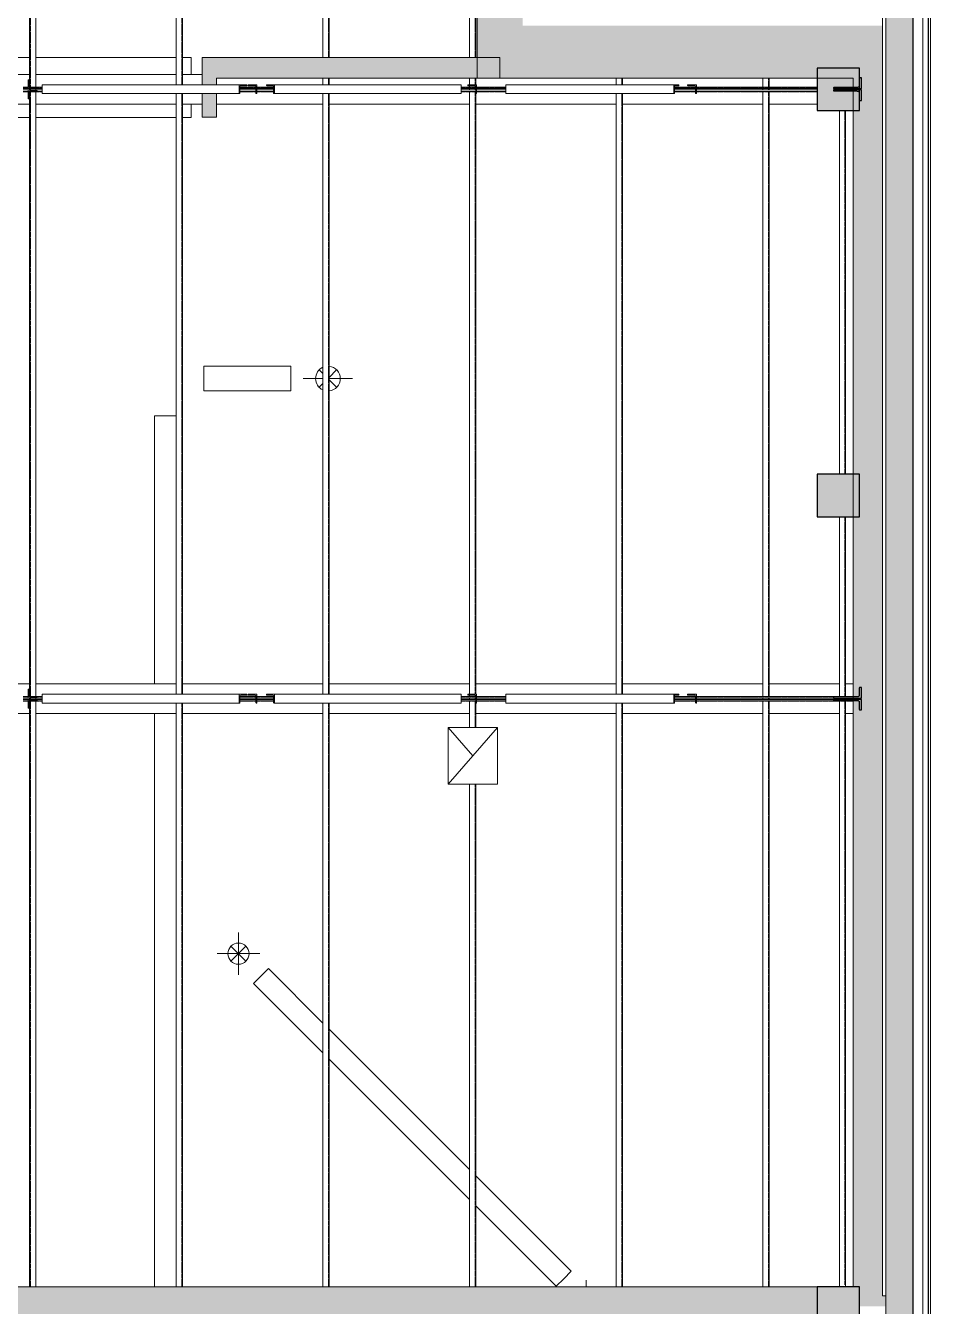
# Model space of a CAD drawing. Header units: inches. Extents: x -3598 to -1628, y -3458 to -206.
# Drawn here: x -3099.4 to -2843.4, y -2366.1 to -2003.6 of the extents above; entities that cross this region are included whole.
import ezdxf

# ---------------------------------------------------------------- set-up
doc = ezdxf.new("R2010")
doc.units = ezdxf.units.IN
doc.header["$MEASUREMENT"] = 0
doc.linetypes.add('_Hidden 1_16', pattern=[0.09375, 0.0625, -0.03125])
for name, color, linetype, lineweight in [('A-ROOF', 132, 'Continuous', 13), ('A-ROOF-OTLN', 132, 'Continuous', 13), ('A-ROOF-PATT', 132, 'Continuous', 13), ('A-WALL', 113, 'Continuous', 13), ('A-WALL-PATT', 111, 'Continuous', 13), ('I-WALL', 2, 'Continuous', 13), ('M-HVAC-DUCT', 70, 'Continuous', 13), ('M-HVAC-DUCT-ANNO', 70, 'Continuous', 13), ('M-HVAC-DUCT-CNTR', 70, 'Continuous', 13), ('S-BEAM', 12, 'Continuous', 13), ('S-COLS', 52, 'Continuous', 13)]:
    doc.layers.add(name, color=color, linetype=linetype, lineweight=lineweight)

# ---------------------------------------------------------------- blocks, each defined once
blk = doc.blocks.new('_STL - Framing - 2L Shape - 2017v1 - 2L2-1_2x2-1_2x1_4-1684773-MEZZANINE - CAD')
at = {"layer": 'S-BEAM', "color": 9}
for p, q in [((-3098.65, -2018.95), (-3098.65, -2021.45)), ((-3098.52, -2018.95), (-3098.65, -2018.95)), ((-3098.4, -2020.95), (-3098.4, -2019.08)), ((-3098.65, -2021.45), (-3096.15, -2021.45)), ((-3096.15, -2021.83), (-3098.65, -2021.83)), ((-3098.65, -2021.83), (-3098.65, -2024.33)), ((-3098.4, -2024.2), (-3098.4, -2022.33)), ((-3096.27, -2021.2), (-3098.15, -2021.2)), ((-3098.15, -2022.08), (-3096.27, -2022.08)), ((-3096.15, -2021.45), (-3096.15, -2021.33)), ((-3096.15, -2021.95), (-3096.15, -2021.83)), ((-3098.65, -2024.33), (-3098.52, -2024.33))]:
    blk.add_line(p, q, dxfattribs=at)
for centre, radius, start, end in [((-3098.52, -2019.08), 0.125, 0, 90), ((-3098.15, -2020.95), 0.25, 180, 270), ((-3098.15, -2022.33), 0.25, 90, 180), ((-3096.27, -2021.33), 0.125, 0, 90), ((-3096.27, -2021.95), 0.125, 270, 0), ((-3098.52, -2024.2), 0.125, 270, 0)]:
    blk.add_arc(centre, radius, start, end, dxfattribs=at)
blk = doc.blocks.new('_STL - Framing - 2L Shape - 2017v1 - 2L6x4x7_16LLBB-1684775-MEZZANINE - CAD')
at = {"layer": 'S-BEAM', "color": 9}
for p, q in [((-104.13, 4.19), (-113.75, 4.19)), ((-83.88, 4.19), (-100.13, 4.19)), ((-42.38, 4.19), (-82.13, 4.19)), ((-40.12, 4.19), (-40.63, 4.19)), ((-0.88, 4.19), (-36.13, 4.19)), ((40.63, 4.19), (0.87, 4.19)), ((48, 4.19), (42.38, 4.19)), ((-63.44, 0.62), (-68.18, 0.62)), ((-68.18, 0.19), (-63.44, 0.19)), ((-58.66, 0.62), (-63.19, 0.62)), ((-63.19, 0.19), (-58.66, 0.19)), ((-1.25, 0.62), (-2.69, 0.62)), ((-2.69, 0.19), (-1.25, 0.19)), ((2.69, 0.62), (-0.99, 0.62)), ((1.25, 0.19), (2.69, 0.19)), ((63.19, 0.62), (58.66, 0.62)), ((58.66, 0.19), (63.19, 0.19)), ((68.18, 0.62), (63.44, 0.62)), ((63.44, 0.19), (68.18, 0.19)), ((125.38, 0.62), (121.23, 0.62)), ((121.23, 0.19), (125.38, 0.19)), ((133.9, 0.62), (125.63, 0.62)), ((125.63, 0.19), (133.9, 0.19)), ((187.58, 0.62), (181.59, 0.62)), ((181.59, 0.19), (187.58, 0.19)), ((222, 0.62), (187.83, 0.62)), ((187.83, 0.19), (222, 0.19)), ((-68.18, -0.19), (-63.44, -0.19)), ((-68.18, -0.63), (-63.44, -0.63)), ((-63.19, -0.19), (-58.66, -0.19)), ((-63.19, -0.63), (-58.66, -0.63)), ((-2.69, -0.19), (-1.25, -0.19)), ((-2.69, -0.63), (-1.25, -0.63)), ((-0.99, -0.63), (2.69, -0.63)), ((1.25, -0.19), (2.69, -0.19)), ((58.66, -0.19), (63.19, -0.19)), ((58.66, -0.63), (63.19, -0.63)), ((63.44, -0.19), (68.18, -0.19)), ((63.44, -0.63), (68.18, -0.63)), ((121.23, -0.19), (125.38, -0.19)), ((121.23, -0.63), (125.38, -0.63)), ((125.63, -0.19), (133.9, -0.19)), ((125.63, -0.63), (133.9, -0.63)), ((181.59, -0.19), (187.58, -0.19)), ((181.59, -0.63), (187.58, -0.63)), ((187.83, -0.19), (222, -0.19)), ((187.83, -0.63), (222, -0.63)), ((-100.13, -4.19), (-83.88, -4.19)), ((-82.13, -4.19), (-42.38, -4.19)), ((-40.63, -4.19), (-40.13, -4.19)), ((-36.13, -4.19), (-0.88, -4.19)), ((0.87, -4.19), (40.63, -4.19)), ((42.38, -4.19), (48, -4.19)), ((52, -4.19), (82.13, -4.19)), ((83.88, -4.19), (123.63, -4.19)), ((125.38, -4.19), (165.14, -4.19)), ((166.89, -4.19), (206.64, -4.19)), ((208.39, -4.19), (222, -4.19))]:
    blk.add_line(p, q, dxfattribs=at)
at = {"layer": 'S-BEAM', "linetype": '_Hidden 1_16', "lineweight": 25}
for p, q in [((-68.18, 0.62), (-63.44, 0.62)), ((-63.19, 0.62), (-58.66, 0.62)), ((-2.69, 0.62), (-1.25, 0.62)), ((-0.99, 0.62), (2.69, 0.62)), ((58.66, 0.62), (63.19, 0.62)), ((63.44, 0.62), (68.18, 0.62)), ((121.23, 0.62), (125.38, 0.62)), ((125.63, 0.62), (133.9, 0.62)), ((181.59, 0.62), (187.58, 0.62)), ((187.83, 0.62), (222, 0.62)), ((-68.18, -0.63), (-63.44, -0.63)), ((-63.19, -0.63), (-58.66, -0.63)), ((-2.69, -0.63), (-1.25, -0.63)), ((-0.99, -0.63), (2.69, -0.63)), ((58.66, -0.63), (63.19, -0.63)), ((63.44, -0.63), (68.18, -0.63)), ((121.23, -0.63), (125.38, -0.63)), ((125.63, -0.63), (133.9, -0.63)), ((181.59, -0.63), (187.58, -0.63)), ((187.83, -0.63), (222, -0.63))]:
    blk.add_line(p, q, dxfattribs=at)
blk = doc.blocks.new('_STL - Framing - L Shape - 2017v1 - L2-1_2x2-1_2x1_4-1684783-MEZZANINE - CAD')
at = {"layer": 'S-BEAM', "color": 9}
for p, q in [((-3036.45, -2020.39), (-3033.95, -2020.39)), ((-3036.45, -2020.52), (-3036.45, -2020.39)), ((-3034.45, -2020.64), (-3036.33, -2020.64)), ((-3034.2, -2022.77), (-3034.2, -2020.89)), ((-3033.95, -2020.39), (-3033.95, -2022.89)), ((-3033.95, -2022.89), (-3034.08, -2022.89))]:
    blk.add_line(p, q, dxfattribs=at)
for centre, radius, start, end in [((-3036.33, -2020.52), 0.125, 180, 270), ((-3034.45, -2020.89), 0.25, 0, 90), ((-3034.08, -2022.77), 0.125, 180, 270)]:
    blk.add_arc(centre, radius, start, end, dxfattribs=at)
blk = doc.blocks.new('_STL - Framing - L Shape - 2017v1 - L2-1_2x2-1_2x1_4-1684784-MEZZANINE - CAD')
at = {"layer": 'S-BEAM', "color": 9}
for p, q in [((-2963.49, -2020.39), (-2915.95, -2020.39)), ((-2963.49, -2020.39), (-2963.49, -2022.89)), ((-2915.95, -2020.39), (-2914.52, -2020.39)), ((-2915.95, -2022.89), (-2915.95, -2020.39)), ((-2915.8, -2020.89), (-2915.8, -2022.77)), ((-2914.59, -2020.64), (-2915.66, -2020.64)), ((-2914.52, -2020.39), (-2914.52, -2020.52)), ((-2915.95, -2022.89), (-2963.49, -2022.89)), ((-2915.88, -2022.89), (-2915.95, -2022.89))]:
    blk.add_line(p, q, dxfattribs=at)
for centre, major_axis, start_param, end_param in [((-2915.66, -2020.89), (0, 0.25), 0, 1.570796), ((-2914.59, -2020.52), (0, 0.125), 3.141593, 4.712389), ((-2915.88, -2022.77), (0, 0.125), 3.141593, 4.712389)]:
    blk.add_ellipse(centre, major_axis=major_axis, ratio=0.572764, start_param=start_param, end_param=end_param, dxfattribs=at)
blk = doc.blocks.new('_STL - Framing - L Shape - 2017v1 - L2-1_2x2-1_2x1_4-1684785-MEZZANINE - CAD')
at = {"layer": 'S-BEAM', "color": 9}
for p, q in [((-2974.26, -2020.39), (-2971.76, -2020.39)), ((-2974.26, -2020.52), (-2974.26, -2020.39)), ((-2972.26, -2020.64), (-2974.14, -2020.64)), ((-2972.01, -2022.77), (-2972.01, -2020.89)), ((-2971.76, -2020.39), (-2971.76, -2022.89)), ((-2971.76, -2022.89), (-2971.89, -2022.89))]:
    blk.add_line(p, q, dxfattribs=at)
for centre, radius, start, end in [((-2974.14, -2020.52), 0.125, 180, 270), ((-2972.26, -2020.89), 0.25, 0, 90), ((-2971.89, -2022.77), 0.125, 180, 270)]:
    blk.add_arc(centre, radius, start, end, dxfattribs=at)
blk = doc.blocks.new('_STL - Framing - L Shape - 2017v1 - L2-1_2x2-1_2x1_4-1684786-MEZZANINE - CAD')
at = {"layer": 'S-BEAM', "color": 9}
for p, q in [((-2912.07, -2020.39), (-2909.57, -2020.39)), ((-2912.07, -2020.52), (-2912.07, -2020.39)), ((-2910.07, -2020.64), (-2911.94, -2020.64)), ((-2909.82, -2022.77), (-2909.82, -2020.89)), ((-2909.57, -2020.39), (-2909.57, -2022.89)), ((-2909.57, -2022.89), (-2909.69, -2022.89))]:
    blk.add_line(p, q, dxfattribs=at)
for centre, radius, start, end in [((-2911.94, -2020.52), 0.125, 180, 270), ((-2910.07, -2020.89), 0.25, 0, 90), ((-2909.69, -2022.77), 0.125, 180, 270)]:
    blk.add_arc(centre, radius, start, end, dxfattribs=at)
blk = doc.blocks.new('_STL - Framing - L Shape - 2017v1 - L2-1_2x2-1_2x1_4-1684787-MEZZANINE - CAD')
at = {"layer": 'S-BEAM', "color": 9}
for p, q in [((-3031.2, -2020.39), (-3029, -2020.39)), ((-3031.2, -2020.52), (-3031.2, -2020.39)), ((-3029.44, -2020.64), (-3031.09, -2020.64)), ((-3029.22, -2022.77), (-3029.22, -2020.89)), ((-3029, -2020.39), (-2976.16, -2020.39)), ((-3029, -2020.39), (-3029, -2022.89)), ((-2976.16, -2022.89), (-2976.16, -2020.39)), ((-3029, -2022.89), (-3029.11, -2022.89)), ((-2976.16, -2022.89), (-3029, -2022.89))]:
    blk.add_line(p, q, dxfattribs=at)
for centre, major_axis, start_param, end_param in [((-3031.09, -2020.52), (0, 0.125), 1.570796, 3.141593), ((-3029.44, -2020.89), (0, 0.25), 4.712389, 6.283185), ((-3029.11, -2022.77), (0, 0.125), 1.570796, 3.141593)]:
    blk.add_ellipse(centre, major_axis=major_axis, ratio=0.881346, start_param=start_param, end_param=end_param, dxfattribs=at)
blk = doc.blocks.new('_STL - Framing - L Shape - 2017v1 - L2-1_2x2-1_2x1_4-1684788-MEZZANINE - CAD')
at = {"layer": 'S-BEAM', "color": 9}
for p, q in [((-3094.71, -2020.39), (-3038.95, -2020.39)), ((-3094.71, -2020.39), (-3094.71, -2022.89)), ((-3038.95, -2020.39), (-3036.75, -2020.39)), ((-3038.95, -2022.89), (-3038.95, -2020.39)), ((-3038.73, -2020.89), (-3038.73, -2022.77)), ((-3036.86, -2020.64), (-3038.51, -2020.64)), ((-3036.75, -2020.39), (-3036.75, -2020.52)), ((-3038.95, -2022.89), (-3094.71, -2022.89)), ((-3038.84, -2022.89), (-3038.95, -2022.89))]:
    blk.add_line(p, q, dxfattribs=at)
for centre, major_axis, start_param, end_param in [((-3038.51, -2020.89), (0, 0.25), 0, 1.570796), ((-3036.86, -2020.52), (0, 0.125), 3.141593, 4.712389), ((-3038.84, -2022.77), (0, 0.125), 3.141593, 4.712389)]:
    blk.add_ellipse(centre, major_axis=major_axis, ratio=0.881346, start_param=start_param, end_param=end_param, dxfattribs=at)
blk = doc.blocks.new('_STL - Framing - 2L Shape - 2017v1 - 2L2-1_2x2-1_2x1_4-1684789-MEZZANINE - CAD')
at = {"layer": 'S-BEAM', "color": 9}
for p, q in [((-3098.65, -2191.45), (-3098.65, -2193.95)), ((-3098.52, -2191.45), (-3098.65, -2191.45)), ((-3098.4, -2193.45), (-3098.4, -2191.58)), ((-3098.65, -2193.95), (-3096.15, -2193.95)), ((-3096.15, -2194.33), (-3098.65, -2194.33)), ((-3098.65, -2194.33), (-3098.65, -2196.83)), ((-3098.4, -2196.7), (-3098.4, -2194.83)), ((-3096.27, -2193.7), (-3098.15, -2193.7)), ((-3098.15, -2194.58), (-3096.27, -2194.58)), ((-3096.15, -2193.95), (-3096.15, -2193.83)), ((-3096.15, -2194.45), (-3096.15, -2194.33)), ((-3098.65, -2196.83), (-3098.52, -2196.83))]:
    blk.add_line(p, q, dxfattribs=at)
for centre, radius, start, end in [((-3098.52, -2191.58), 0.125, 0, 90), ((-3098.52, -2196.7), 0.125, 270, 0), ((-3098.15, -2193.45), 0.25, 180, 270), ((-3098.15, -2194.83), 0.25, 90, 180), ((-3096.27, -2193.83), 0.125, 0, 90), ((-3096.27, -2194.45), 0.125, 270, 0)]:
    blk.add_arc(centre, radius, start, end, dxfattribs=at)
blk = doc.blocks.new('_STL - Framing - 2L Shape - 2017v1 - 2L6x4x7_16LLBB-1684791-MEZZANINE - CAD')
at = {"layer": 'S-BEAM', "color": 9}
for p, q in [((-208.39, 4.19), (-226, 4.19)), ((-166.89, 4.19), (-206.64, 4.19)), ((-125.38, 4.19), (-165.14, 4.19)), ((-83.88, 4.19), (-123.63, 4.19)), ((-42.38, 4.19), (-82.13, 4.19)), ((-40.13, 4.19), (-40.63, 4.19)), ((-0.88, 4.19), (-36.13, 4.19)), ((40.63, 4.19), (0.87, 4.19)), ((82.13, 4.19), (42.38, 4.19)), ((123.63, 4.19), (83.88, 4.19)), ((165.14, 4.19), (125.38, 4.19)), ((206.64, 4.19), (166.89, 4.19)), ((228.25, 4.19), (208.39, 4.19)), ((232.12, 4.19), (230, 4.19)), ((-187.83, 0.62), (-226, 0.62)), ((-226, 0.19), (-187.83, 0.19)), ((-181.59, 0.62), (-187.58, 0.62)), ((-187.58, 0.19), (-181.59, 0.19)), ((-125.63, 0.62), (-133.9, 0.62)), ((-133.9, 0.19), (-125.63, 0.19)), ((-121.23, 0.62), (-125.38, 0.62)), ((-125.38, 0.19), (-121.23, 0.19)), ((-63.44, 0.62), (-68.18, 0.62)), ((-68.18, 0.19), (-63.44, 0.19)), ((-58.66, 0.62), (-63.19, 0.62)), ((-63.19, 0.19), (-58.66, 0.19)), ((-1.25, 0.62), (-2.69, 0.62)), ((-2.69, 0.19), (-1.25, 0.19)), ((2.69, 0.62), (-0.99, 0.62)), ((1.25, 0.19), (2.69, 0.19)), ((63.19, 0.62), (58.66, 0.62)), ((58.66, 0.19), (63.19, 0.19)), ((68.18, 0.62), (63.44, 0.62)), ((63.44, 0.19), (68.18, 0.19)), ((125.38, 0.62), (121.23, 0.62)), ((121.23, 0.19), (125.38, 0.19)), ((133.9, 0.62), (125.63, 0.62)), ((125.63, 0.19), (133.9, 0.19)), ((187.58, 0.62), (181.59, 0.62)), ((181.59, 0.19), (187.58, 0.19)), ((232.12, 0.62), (187.83, 0.62)), ((187.83, 0.19), (226.56, 0.19)), ((-226, -0.19), (-187.83, -0.19)), ((-226, -0.63), (-187.83, -0.63)), ((-187.58, -0.19), (-181.59, -0.19)), ((-187.58, -0.63), (-181.59, -0.63)), ((-133.9, -0.19), (-125.63, -0.19)), ((-133.9, -0.63), (-125.63, -0.63)), ((-125.38, -0.19), (-121.23, -0.19)), ((-125.38, -0.63), (-121.23, -0.63)), ((-68.18, -0.19), (-63.44, -0.19)), ((-68.18, -0.63), (-63.44, -0.63)), ((-63.19, -0.19), (-58.66, -0.19)), ((-63.19, -0.63), (-58.66, -0.63)), ((-2.69, -0.19), (-1.25, -0.19)), ((-2.69, -0.63), (-1.25, -0.63)), ((-0.99, -0.63), (2.69, -0.63)), ((1.25, -0.19), (2.69, -0.19)), ((58.66, -0.19), (63.19, -0.19)), ((58.66, -0.63), (63.19, -0.63)), ((63.44, -0.19), (68.18, -0.19)), ((63.44, -0.63), (68.18, -0.63)), ((121.23, -0.19), (125.38, -0.19)), ((121.23, -0.63), (125.38, -0.63)), ((125.63, -0.19), (133.9, -0.19)), ((125.63, -0.63), (133.9, -0.63)), ((181.59, -0.19), (187.58, -0.19)), ((181.59, -0.63), (187.58, -0.63)), ((187.83, -0.19), (226.56, -0.19)), ((187.83, -0.63), (232.12, -0.63)), ((-226, -4.19), (-208.39, -4.19)), ((-206.64, -4.19), (-166.89, -4.19)), ((-165.14, -4.19), (-125.38, -4.19)), ((-123.63, -4.19), (-83.88, -4.19)), ((-82.13, -4.19), (-42.38, -4.19)), ((-40.63, -4.19), (-40.13, -4.19)), ((-36.13, -4.19), (-0.88, -4.19)), ((0.87, -4.19), (40.63, -4.19)), ((42.38, -4.19), (82.13, -4.19)), ((83.88, -4.19), (123.63, -4.19)), ((125.38, -4.19), (165.14, -4.19)), ((166.89, -4.19), (206.64, -4.19)), ((208.39, -4.19), (228.25, -4.19)), ((230, -4.19), (232.12, -4.19))]:
    blk.add_line(p, q, dxfattribs=at)
at = {"layer": 'S-BEAM', "linetype": '_Hidden 1_16', "lineweight": 25}
for p, q in [((-226, 0.62), (-187.83, 0.62)), ((-187.58, 0.62), (-181.59, 0.62)), ((-133.9, 0.62), (-125.63, 0.62)), ((-125.38, 0.62), (-121.23, 0.62)), ((-68.18, 0.62), (-63.44, 0.62)), ((-63.19, 0.62), (-58.66, 0.62)), ((-2.69, 0.62), (-1.25, 0.62)), ((-0.99, 0.62), (2.69, 0.62)), ((58.66, 0.62), (63.19, 0.62)), ((63.44, 0.62), (68.18, 0.62)), ((121.23, 0.62), (125.38, 0.62)), ((125.63, 0.62), (133.9, 0.62)), ((181.59, 0.62), (187.58, 0.62)), ((187.83, 0.62), (232.12, 0.62)), ((-226, -0.63), (-187.83, -0.63)), ((-187.58, -0.63), (-181.59, -0.63)), ((-133.9, -0.63), (-125.63, -0.63)), ((-125.38, -0.63), (-121.23, -0.63)), ((-68.18, -0.63), (-63.44, -0.63)), ((-63.19, -0.63), (-58.66, -0.63)), ((-2.69, -0.63), (-1.25, -0.63)), ((-0.99, -0.63), (2.69, -0.63)), ((58.66, -0.63), (63.19, -0.63)), ((63.44, -0.63), (68.18, -0.63)), ((121.23, -0.63), (125.38, -0.63)), ((125.63, -0.63), (133.9, -0.63)), ((181.59, -0.63), (187.58, -0.63)), ((187.83, -0.63), (232.12, -0.63))]:
    blk.add_line(p, q, dxfattribs=at)
blk = doc.blocks.new('_STL - Framing - L Shape - 2017v1 - L2-1_2x2-1_2x1_4-1684799-MEZZANINE - CAD')
at = {"layer": 'S-BEAM', "color": 9}
for p, q in [((-3036.45, -2192.89), (-3033.95, -2192.89)), ((-3036.45, -2193.02), (-3036.45, -2192.89)), ((-3033.95, -2192.89), (-3033.95, -2195.39)), ((-3034.45, -2193.14), (-3036.33, -2193.14)), ((-3034.2, -2195.27), (-3034.2, -2193.39)), ((-3033.95, -2195.39), (-3034.08, -2195.39))]:
    blk.add_line(p, q, dxfattribs=at)
for centre, radius, start, end in [((-3036.33, -2193.02), 0.125, 180, 270), ((-3034.45, -2193.39), 0.25, 0, 90), ((-3034.08, -2195.27), 0.125, 180, 270)]:
    blk.add_arc(centre, radius, start, end, dxfattribs=at)
blk = doc.blocks.new('_STL - Framing - L Shape - 2017v1 - L2-1_2x2-1_2x1_4-1684800-MEZZANINE - CAD')
at = {"layer": 'S-BEAM', "color": 9}
for p, q in [((-2963.49, -2192.89), (-2915.95, -2192.89)), ((-2963.49, -2192.89), (-2963.49, -2195.39)), ((-2915.95, -2192.89), (-2914.52, -2192.89)), ((-2915.95, -2195.39), (-2915.95, -2192.89)), ((-2914.52, -2192.89), (-2914.52, -2193.02)), ((-2915.95, -2195.39), (-2963.49, -2195.39)), ((-2915.88, -2195.39), (-2915.95, -2195.39)), ((-2915.8, -2193.39), (-2915.8, -2195.27)), ((-2914.59, -2193.14), (-2915.66, -2193.14))]:
    blk.add_line(p, q, dxfattribs=at)
for centre, major_axis, start_param, end_param in [((-2914.59, -2193.02), (0, 0.125), 3.141593, 4.712389), ((-2915.88, -2195.27), (0, 0.125), 3.141593, 4.712389), ((-2915.66, -2193.39), (0, 0.25), 0, 1.570796)]:
    blk.add_ellipse(centre, major_axis=major_axis, ratio=0.572764, start_param=start_param, end_param=end_param, dxfattribs=at)
blk = doc.blocks.new('_STL - Framing - L Shape - 2017v1 - L2-1_2x2-1_2x1_4-1684801-MEZZANINE - CAD')
at = {"layer": 'S-BEAM', "color": 9}
for p, q in [((-2974.26, -2192.89), (-2971.76, -2192.89)), ((-2974.26, -2193.02), (-2974.26, -2192.89)), ((-2971.76, -2192.89), (-2971.76, -2195.39)), ((-2972.26, -2193.14), (-2974.14, -2193.14)), ((-2972.01, -2195.27), (-2972.01, -2193.39)), ((-2971.76, -2195.39), (-2971.89, -2195.39))]:
    blk.add_line(p, q, dxfattribs=at)
for centre, radius, start, end in [((-2974.14, -2193.02), 0.125, 180, 270), ((-2972.26, -2193.39), 0.25, 0, 90), ((-2971.89, -2195.27), 0.125, 180, 270)]:
    blk.add_arc(centre, radius, start, end, dxfattribs=at)
blk = doc.blocks.new('_STL - Framing - L Shape - 2017v1 - L2-1_2x2-1_2x1_4-1684802-MEZZANINE - CAD')
at = {"layer": 'S-BEAM', "color": 9}
for p, q in [((-2912.07, -2192.89), (-2909.57, -2192.89)), ((-2912.07, -2193.02), (-2912.07, -2192.89)), ((-2909.57, -2192.89), (-2909.57, -2195.39)), ((-2910.07, -2193.14), (-2911.94, -2193.14)), ((-2909.82, -2195.27), (-2909.82, -2193.39)), ((-2909.57, -2195.39), (-2909.69, -2195.39))]:
    blk.add_line(p, q, dxfattribs=at)
for centre, radius, start, end in [((-2911.94, -2193.02), 0.125, 180, 270), ((-2910.07, -2193.39), 0.25, 0, 90), ((-2909.69, -2195.27), 0.125, 180, 270)]:
    blk.add_arc(centre, radius, start, end, dxfattribs=at)
blk = doc.blocks.new('_STL - Framing - L Shape - 2017v1 - L2-1_2x2-1_2x1_4-1684803-MEZZANINE - CAD')
at = {"layer": 'S-BEAM', "color": 9}
for p, q in [((-3031.2, -2192.89), (-3029, -2192.89)), ((-3031.2, -2193.02), (-3031.2, -2192.89)), ((-3029, -2192.89), (-2976.16, -2192.89)), ((-3029, -2192.89), (-3029, -2195.39)), ((-2976.16, -2195.39), (-2976.16, -2192.89)), ((-3029.44, -2193.14), (-3031.09, -2193.14)), ((-3029.22, -2195.27), (-3029.22, -2193.39)), ((-3029, -2195.39), (-3029.11, -2195.39)), ((-2976.16, -2195.39), (-3029, -2195.39))]:
    blk.add_line(p, q, dxfattribs=at)
for centre, major_axis, start_param, end_param in [((-3031.09, -2193.02), (0, 0.125), 1.570796, 3.141593), ((-3029.44, -2193.39), (0, 0.25), 4.712389, 6.283185), ((-3029.11, -2195.27), (0, 0.125), 1.570796, 3.141593)]:
    blk.add_ellipse(centre, major_axis=major_axis, ratio=0.881346, start_param=start_param, end_param=end_param, dxfattribs=at)
blk = doc.blocks.new('_STL - Framing - L Shape - 2017v1 - L2-1_2x2-1_2x1_4-1684804-MEZZANINE - CAD')
at = {"layer": 'S-BEAM', "color": 9}
for p, q in [((-3094.71, -2192.89), (-3038.95, -2192.89)), ((-3094.71, -2192.89), (-3094.71, -2195.39)), ((-3038.95, -2192.89), (-3036.75, -2192.89)), ((-3038.95, -2195.39), (-3038.95, -2192.89)), ((-3036.75, -2192.89), (-3036.75, -2193.02)), ((-3038.95, -2195.39), (-3094.71, -2195.39)), ((-3038.84, -2195.39), (-3038.95, -2195.39)), ((-3038.73, -2193.39), (-3038.73, -2195.27)), ((-3036.86, -2193.14), (-3038.51, -2193.14))]:
    blk.add_line(p, q, dxfattribs=at)
for centre, major_axis, start_param, end_param in [((-3036.86, -2193.02), (0, 0.125), 3.141593, 4.712389), ((-3038.84, -2195.27), (0, 0.125), 3.141593, 4.712389), ((-3038.51, -2193.39), (0, 0.25), 0, 1.570796)]:
    blk.add_ellipse(centre, major_axis=major_axis, ratio=0.881346, start_param=start_param, end_param=end_param, dxfattribs=at)
blk = doc.blocks.new('_STL - Framing - C Shape - 2017v1 - C5x6_7-1673739-MEZZANINE - CAD')
at = {"layer": 'S-BEAM', "color": 9}
for p, q in [((127.63, 1.27), (-131.13, 1.27)), ((128.44, 1.27), (128.06, 1.27)), ((300.13, 1.27), (128.87, 1.27)), ((300.94, 1.27), (300.56, 1.27)), ((467.25, 1.27), (301.37, 1.27)), ((-131.13, -0.48), (127.63, -0.48)), ((128.06, -0.48), (128.44, -0.48)), ((128.87, -0.48), (300.13, -0.48)), ((300.56, -0.48), (300.94, -0.48)), ((301.37, -0.48), (467.25, -0.48))]:
    blk.add_line(p, q, dxfattribs=at)
at = {"layer": 'S-BEAM', "linetype": '_Hidden 1_16', "lineweight": 25}
for p, q in [((-131.13, -0.29), (127.63, -0.29)), ((128.06, -0.29), (128.44, -0.29)), ((128.87, -0.29), (300.13, -0.29)), ((300.56, -0.29), (300.94, -0.29)), ((301.37, -0.29), (467.25, -0.29))]:
    blk.add_line(p, q, dxfattribs=at)
blk = doc.blocks.new('_STL - Framing - C Shape - 2017v1 - C5x6_7-1673749-MEZZANINE - CAD')
at = {"layer": 'S-BEAM', "color": 9}
for p, q in [((119.25, 0.48), (-122.75, 0.48)), ((127, 0.48), (125.12, 0.48)), ((299.5, 0.48), (129.37, 0.48)), ((308.94, 0.48), (301.87, 0.48)), ((467.25, 0.48), (324.94, 0.48)), ((-122.75, -1.27), (119.25, -1.27)), ((125.12, -1.27), (127, -1.27)), ((127.25, -1.27), (127.63, -1.27)), ((128.06, -1.27), (128.44, -1.27)), ((128.86, -1.27), (299.5, -1.27)), ((299.75, -1.27), (300.13, -1.27)), ((300.56, -1.27), (300.94, -1.27)), ((301.36, -1.27), (308.94, -1.27)), ((324.94, -1.27), (467.25, -1.27))]:
    blk.add_line(p, q, dxfattribs=at)
at = {"layer": 'S-BEAM', "linetype": '_Hidden 1_16', "lineweight": 25}
for p, q in [((-122.75, 0.29), (119.25, 0.29)), ((125.12, 0.29), (127, 0.29)), ((127.26, 0.29), (127.63, 0.29)), ((128.06, 0.29), (128.44, 0.29)), ((128.86, 0.29), (299.5, 0.29)), ((299.76, 0.29), (300.13, 0.29)), ((300.56, 0.29), (300.94, 0.29)), ((301.36, 0.29), (308.94, 0.29)), ((324.94, 0.29), (467.25, 0.29))]:
    blk.add_line(p, q, dxfattribs=at)
blk = doc.blocks.new('_STL - Framing - C Shape - 2017v1 - C5x6_7-1673750-MEZZANINE - CAD')
at = {"layer": 'S-BEAM', "color": 9}
for p, q in [((121, 0.484), (-121.000004, 0.484)), ((128.75, 0.484), (126.875, 0.484)), ((301.25, 0.484), (131.25, 0.484)), ((469, 0.484), (303.75, 0.484)), ((-121.000004, -1.266), (121, -1.266)), ((126.875, -1.266), (128.75, -1.266)), ((131.25, -1.266), (301.25, -1.266)), ((303.75, -1.266), (469, -1.266))]:
    blk.add_line(p, q, dxfattribs=at)
at = {"layer": 'S-BEAM', "linetype": '_Hidden 1_16', "lineweight": 25}
for p, q in [((-121.000004, 0.294), (121, 0.294)), ((126.875, 0.294), (128.75, 0.294)), ((131.25, 0.294), (301.25, 0.294)), ((303.75, 0.294), (469, 0.294))]:
    blk.add_line(p, q, dxfattribs=at)
blk = doc.blocks.new('_STL - Framing - C Shape - 2017v1 - C5x6_7-1673751-MEZZANINE - CAD')
at = {"layer": 'S-BEAM', "color": 9}
for p, q in [((128.75, 0.484), (-128.75, 0.484)), ((301.25, 0.484), (131.25, 0.484)), ((469, 0.484), (303.75, 0.484)), ((-128.75, -1.266), (128.75, -1.266)), ((131.25, -1.266), (301.25, -1.266)), ((303.75, -1.266), (469, -1.266))]:
    blk.add_line(p, q, dxfattribs=at)
at = {"layer": 'S-BEAM', "linetype": '_Hidden 1_16', "lineweight": 25}
for p, q in [((-128.75, 0.294), (128.75, 0.294)), ((131.25, 0.294), (301.25, 0.294)), ((303.75, 0.294), (469, 0.294))]:
    blk.add_line(p, q, dxfattribs=at)
blk = doc.blocks.new('_STL - Framing - C Shape - 2017v1 - C5x6_7-1673752-MEZZANINE - CAD')
at = {"layer": 'S-BEAM', "color": 9}
for p, q in [((127, 0.484), (125.125004, 0.484)), ((299.5, 0.484), (129.5, 0.484)), ((467.25, 0.484), (302, 0.484)), ((125.125004, -1.266), (127, -1.266)), ((129.5, -1.266), (299.5, -1.266)), ((302, -1.266), (467.25, -1.266))]:
    blk.add_line(p, q, dxfattribs=at)
at = {"layer": 'S-BEAM', "linetype": '_Hidden 1_16', "lineweight": 25}
for p, q in [((125.125004, 0.294), (127, 0.294)), ((129.5, 0.294), (299.5, 0.294)), ((302, 0.294), (467.25, 0.294))]:
    blk.add_line(p, q, dxfattribs=at)
blk = doc.blocks.new('_STL - Framing - C Shape - 2017v1 - C5x6_7-1673753-MEZZANINE - CAD')
at = {"layer": 'S-BEAM', "color": 9}
for p, q in [((127.63, 0.48), (125.13, 0.48)), ((128.44, 0.48), (128.06, 0.48)), ((300.13, 0.48), (128.87, 0.48)), ((300.94, 0.48), (300.56, 0.48)), ((467.25, 0.48), (301.37, 0.48)), ((125.13, -1.27), (127.63, -1.27)), ((128.06, -1.27), (128.44, -1.27)), ((128.87, -1.27), (300.13, -1.27)), ((300.56, -1.27), (300.94, -1.27)), ((301.37, -1.27), (467.25, -1.27))]:
    blk.add_line(p, q, dxfattribs=at)
at = {"layer": 'S-BEAM', "linetype": '_Hidden 1_16', "lineweight": 25}
for p, q in [((125.13, 0.29), (127.63, 0.29)), ((128.06, 0.29), (128.44, 0.29)), ((128.87, 0.29), (300.13, 0.29)), ((300.56, 0.29), (300.94, 0.29)), ((301.37, 0.29), (467.25, 0.29))]:
    blk.add_line(p, q, dxfattribs=at)
blk = doc.blocks.new('_STL - Framing - C Shape - 2017v1 - C5x6_7-1644787-MEZZANINE - CAD')
at = {"layer": 'S-BEAM', "color": 9}
for p, q in [((239, 0.48), (136, 0.48)), ((301.88, 0.48), (251, 0.48)), ((302.69, 0.48), (302.31, 0.48)), ((469, 0.48), (303.12, 0.48)), ((136, -1.27), (239, -1.27)), ((251, -1.27), (301.88, -1.27)), ((302.31, -1.27), (302.69, -1.27)), ((303.12, -1.27), (469, -1.27))]:
    blk.add_line(p, q, dxfattribs=at)
at = {"layer": 'S-BEAM', "linetype": '_Hidden 1_16', "lineweight": 25}
for p, q in [((136, 0.29), (239, 0.29)), ((251, 0.29), (301.88, 0.29)), ((302.31, 0.29), (302.69, 0.29)), ((303.12, 0.29), (468.5, 0.29))]:
    blk.add_line(p, q, dxfattribs=at)
blk = doc.blocks.new('_STL - Framing - C Shape - 2017v1 - C5x6_7-1684836-MEZZANINE - CAD')
at = {"layer": 'S-BEAM', "color": 9}
for p, q in [((-2856.96, -1420.14), (-2856.96, -2363.14)), ((-2856.91, -1420.14), (-2856.91, -2363.14)), ((-2856.94, -2363.14), (-2856.96, -2363.14)), ((-2856.91, -2363.14), (-2856.94, -2363.14)), ((-2856.01, -2363.14), (-2856.91, -2363.14))]:
    blk.add_line(p, q, dxfattribs=at)
blk = doc.blocks.new('15830016-STRUCT_MARTINEZ-MOORE_CENTRAL_v2018_rvt-1-MEZZANINE - CAD')
at = {"layer": 'S-BEAM', "lineweight": 5}
for points in [[(-2870.83, -2021.45), (-2862.9, -2021.45), (-2862.9, -2018.45), (-2863.27, -2018.46), (-2863.52, -2018.61), (-2863.53, -2020.84), (-2863.64, -2020.97), (-2863.85, -2021.08), (-2864.11, -2021.13), (-2864.26, -2021.14), (-2870.7, -2021.17), (-2870.83, -2021.3)], [(-2863.21, -2024.83), (-2862.9, -2024.83), (-2862.9, -2021.83), (-2870.83, -2021.83), (-2870.83, -2021.98), (-2870.64, -2022.13), (-2870.52, -2022.14), (-2863.98, -2022.17), (-2863.73, -2022.25), (-2863.57, -2022.37), (-2863.52, -2022.52), (-2863.52, -2024.67), (-2863.27, -2024.83)], [(-2870.83, -2193.95), (-2862.9, -2193.95), (-2862.9, -2190.95), (-2863.27, -2190.96), (-2863.52, -2191.11), (-2863.53, -2193.34), (-2863.64, -2193.47), (-2863.85, -2193.58), (-2864.11, -2193.63), (-2864.26, -2193.64), (-2870.7, -2193.67), (-2870.83, -2193.8)], [(-2863.21, -2197.33), (-2862.9, -2197.33), (-2862.9, -2194.33), (-2870.83, -2194.33), (-2870.83, -2194.48), (-2870.64, -2194.63), (-2870.52, -2194.64), (-2863.98, -2194.67), (-2863.73, -2194.75), (-2863.57, -2194.87), (-2863.52, -2195.02), (-2863.52, -2197.17), (-2863.27, -2197.33)]]:
    blk.add_hatch(color=50, dxfattribs=at).paths.add_polyline_path(points, flags=0)
at = {"layer": 'S-COLS', "lineweight": 5}
for points in [[(-2863.4, -2027.64), (-2863.4, -2015.64), (-2875.4, -2015.64), (-2875.4, -2027.64), (-2870.88, -2027.64)], [(-2863.4, -2142.64), (-2863.4, -2130.64), (-2875.4, -2130.64), (-2875.4, -2142.64), (-2870.88, -2142.64)], [(-2863.4, -2372.64), (-2863.4, -2360.64), (-2875.4, -2360.64), (-2875.4, -2372.64), (-2870.88, -2372.64)]]:
    blk.add_hatch(color=50, dxfattribs=at).paths.add_polyline_path(points, flags=0)
at = {"layer": 'S-BEAM', "color": 253, "lineweight": 25}
for p, q in [((-2863.52, -2018.61), (-2863.52, -2020.77)), ((-2862.9, -2018.45), (-2863.21, -2018.45)), ((-2862.9, -2021.45), (-2862.9, -2018.45)), ((-2870.83, -2021.3), (-2870.83, -2021.45)), ((-2870.83, -2021.45), (-2862.9, -2021.45)), ((-2862.9, -2021.83), (-2870.83, -2021.83)), ((-2870.83, -2021.83), (-2870.83, -2021.98)), ((-2864.26, -2021.14), (-2870.52, -2021.14)), ((-2870.52, -2022.14), (-2864.26, -2022.14)), ((-2863.52, -2022.52), (-2863.52, -2024.67)), ((-2862.9, -2024.83), (-2862.9, -2021.83)), ((-2863.21, -2024.83), (-2862.9, -2024.83)), ((-2863.52, -2191.11), (-2863.52, -2193.27)), ((-2862.9, -2190.95), (-2863.21, -2190.95)), ((-2862.9, -2193.95), (-2862.9, -2190.95)), ((-2870.83, -2193.8), (-2870.83, -2193.95)), ((-2870.83, -2193.95), (-2862.9, -2193.95)), ((-2862.9, -2194.33), (-2870.83, -2194.33)), ((-2870.83, -2194.33), (-2870.83, -2194.48)), ((-2864.26, -2193.64), (-2870.52, -2193.64)), ((-2870.52, -2194.64), (-2864.26, -2194.64)), ((-2863.52, -2195.02), (-2863.52, -2197.17)), ((-2862.9, -2197.33), (-2862.9, -2194.33)), ((-2863.21, -2197.33), (-2862.9, -2197.33))]:
    blk.add_line(p, q, dxfattribs=at)
at = {"layer": 'S-BEAM', "color": 253, "lineweight": 25, "flags": 128}
for points in [[(-2863.21, -2018.45), (-2863.27, -2018.46), (-2863.32, -2018.47), (-2863.38, -2018.48), (-2863.42, -2018.5), (-2863.46, -2018.52), (-2863.49, -2018.55), (-2863.51, -2018.58), (-2863.52, -2018.61)], [(-2870.52, -2021.14), (-2870.58, -2021.14), (-2870.64, -2021.15), (-2870.7, -2021.17), (-2870.74, -2021.19), (-2870.78, -2021.21), (-2870.81, -2021.24), (-2870.83, -2021.27), (-2870.83, -2021.3)], [(-2870.83, -2021.98), (-2870.83, -2022.02), (-2870.81, -2022.04), (-2870.78, -2022.07), (-2870.74, -2022.1), (-2870.7, -2022.11), (-2870.64, -2022.13), (-2870.58, -2022.14), (-2870.52, -2022.14)], [(-2863.52, -2020.77), (-2863.53, -2020.84), (-2863.57, -2020.91), (-2863.64, -2020.97), (-2863.73, -2021.03), (-2863.85, -2021.08), (-2863.98, -2021.11), (-2864.11, -2021.13), (-2864.26, -2021.14)], [(-2864.26, -2022.14), (-2864.11, -2022.15), (-2863.98, -2022.17), (-2863.85, -2022.2), (-2863.73, -2022.25), (-2863.64, -2022.31), (-2863.57, -2022.37), (-2863.53, -2022.44), (-2863.52, -2022.52)], [(-2863.52, -2024.67), (-2863.51, -2024.7), (-2863.49, -2024.73), (-2863.46, -2024.76), (-2863.42, -2024.78), (-2863.38, -2024.8), (-2863.32, -2024.82), (-2863.27, -2024.83), (-2863.21, -2024.83)], [(-2863.21, -2190.95), (-2863.27, -2190.96), (-2863.32, -2190.97), (-2863.38, -2190.98), (-2863.42, -2191), (-2863.46, -2191.02), (-2863.49, -2191.05), (-2863.51, -2191.08), (-2863.52, -2191.11)], [(-2870.52, -2193.64), (-2870.58, -2193.64), (-2870.64, -2193.65), (-2870.7, -2193.67), (-2870.74, -2193.69), (-2870.78, -2193.71), (-2870.81, -2193.74), (-2870.83, -2193.77), (-2870.83, -2193.8)], [(-2870.83, -2194.48), (-2870.83, -2194.52), (-2870.81, -2194.54), (-2870.78, -2194.57), (-2870.74, -2194.6), (-2870.7, -2194.61), (-2870.64, -2194.63), (-2870.58, -2194.64), (-2870.52, -2194.64)], [(-2863.52, -2193.27), (-2863.53, -2193.34), (-2863.57, -2193.41), (-2863.64, -2193.47), (-2863.73, -2193.53), (-2863.85, -2193.58), (-2863.98, -2193.61), (-2864.11, -2193.63), (-2864.26, -2193.64)], [(-2864.26, -2194.64), (-2864.11, -2194.65), (-2863.98, -2194.67), (-2863.85, -2194.7), (-2863.73, -2194.75), (-2863.64, -2194.81), (-2863.57, -2194.87), (-2863.53, -2194.94), (-2863.52, -2195.02)], [(-2863.52, -2197.17), (-2863.51, -2197.2), (-2863.49, -2197.23), (-2863.46, -2197.26), (-2863.42, -2197.28), (-2863.38, -2197.3), (-2863.32, -2197.32), (-2863.27, -2197.33), (-2863.21, -2197.33)]]:
    blk.add_lwpolyline(points, dxfattribs=at)
at = {"layer": 'S-COLS', "color": 253, "lineweight": 25}
for p, q in [((-2863.4, -2015.64), (-2875.4, -2015.64)), ((-2875.4, -2015.64), (-2875.4, -2027.64)), ((-2863.4, -2027.64), (-2863.4, -2015.64)), ((-2875.4, -2027.64), (-2863.4, -2027.64)), ((-2863.4, -2130.64), (-2875.4, -2130.64)), ((-2875.4, -2130.64), (-2875.4, -2142.64)), ((-2863.4, -2142.64), (-2863.4, -2130.64)), ((-2875.4, -2142.64), (-2863.4, -2142.64)), ((-2863.4, -2360.64), (-2875.4, -2360.64)), ((-2875.4, -2360.64), (-2875.4, -2372.64)), ((-2863.4, -2372.64), (-2863.4, -2360.64))]:
    blk.add_line(p, q, dxfattribs=at)
at = {"color": 250, "lineweight": 13}
for name, p in [('_STL - Framing - C Shape - 2017v1 - C5x6_7-1684836-MEZZANINE - CAD', (0, 0)), ('_STL - Framing - 2L Shape - 2017v1 - 2L6x4x7_16LLBB-1684775-MEZZANINE - CAD', (-3097.4, -2021.64)), ('_STL - Framing - 2L Shape - 2017v1 - 2L2-1_2x2-1_2x1_4-1684773-MEZZANINE - CAD', (0, 0)), ('_STL - Framing - L Shape - 2017v1 - L2-1_2x2-1_2x1_4-1684788-MEZZANINE - CAD', (0, 0)), ('_STL - Framing - L Shape - 2017v1 - L2-1_2x2-1_2x1_4-1684783-MEZZANINE - CAD', (0, 0)), ('_STL - Framing - L Shape - 2017v1 - L2-1_2x2-1_2x1_4-1684787-MEZZANINE - CAD', (0, 0)), ('_STL - Framing - L Shape - 2017v1 - L2-1_2x2-1_2x1_4-1684785-MEZZANINE - CAD', (0, 0)), ('_STL - Framing - L Shape - 2017v1 - L2-1_2x2-1_2x1_4-1684784-MEZZANINE - CAD', (0, 0)), ('_STL - Framing - L Shape - 2017v1 - L2-1_2x2-1_2x1_4-1684786-MEZZANINE - CAD', (0, 0)), ('_STL - Framing - 2L Shape - 2017v1 - 2L6x4x7_16LLBB-1684791-MEZZANINE - CAD', (-3097.4, -2194.14)), ('_STL - Framing - 2L Shape - 2017v1 - 2L2-1_2x2-1_2x1_4-1684789-MEZZANINE - CAD', (0, 0)), ('_STL - Framing - L Shape - 2017v1 - L2-1_2x2-1_2x1_4-1684804-MEZZANINE - CAD', (0, 0)), ('_STL - Framing - L Shape - 2017v1 - L2-1_2x2-1_2x1_4-1684799-MEZZANINE - CAD', (0, 0)), ('_STL - Framing - L Shape - 2017v1 - L2-1_2x2-1_2x1_4-1684803-MEZZANINE - CAD', (0, 0)), ('_STL - Framing - L Shape - 2017v1 - L2-1_2x2-1_2x1_4-1684801-MEZZANINE - CAD', (0, 0)), ('_STL - Framing - L Shape - 2017v1 - L2-1_2x2-1_2x1_4-1684800-MEZZANINE - CAD', (0, 0)), ('_STL - Framing - L Shape - 2017v1 - L2-1_2x2-1_2x1_4-1684802-MEZZANINE - CAD', (0, 0))]:
    blk.add_blockref(name, p, dxfattribs=at)
for name, p, rotation in [('_STL - Framing - C Shape - 2017v1 - C5x6_7-1673739-MEZZANINE - CAD', (-3097.79, -1893.39), 269.9999999999995), ('_STL - Framing - C Shape - 2017v1 - C5x6_7-1673751-MEZZANINE - CAD', (-3055.5, -1891.64), 269.9999999999998), ('_STL - Framing - C Shape - 2017v1 - C5x6_7-1673750-MEZZANINE - CAD', (-3014, -1891.64), 269.9999999999998), ('_STL - Framing - C Shape - 2017v1 - C5x6_7-1673749-MEZZANINE - CAD', (-2972.5, -1893.39), 269.9999999999998), ('_STL - Framing - C Shape - 2017v1 - C5x6_7-1673752-MEZZANINE - CAD', (-2930.99, -1893.39), 269.9999999999998), ('_STL - Framing - C Shape - 2017v1 - C5x6_7-1673753-MEZZANINE - CAD', (-2889.49, -1893.39), 269.9999999999998), ('_STL - Framing - C Shape - 2017v1 - C5x6_7-1644787-MEZZANINE - CAD', (-2867.88, -1891.64), 269.9999999999998)]:
    blk.add_blockref(name, p, dxfattribs=dict(at, rotation=rotation))
blk = doc.blocks.new('15830016-MECH_BSALS_CENTRAL_v2018_rvt-1-MEZZANINE - CAD')
at = {"layer": 'M-HVAC-DUCT', "color": 161, "lineweight": 9}
for p, q in [((-3024.34, -2100.04), (-3048.91, -2100.04)), ((-3048.91, -2103.54), (-3048.91, -2100.04)), ((-3024.34, -2100.04), (-3024.34, -2103.54)), ((-3048.91, -2107.04), (-3048.91, -2103.54)), ((-3024.34, -2103.54), (-3024.34, -2107.04)), ((-3048.91, -2107.04), (-3024.34, -2107.04)), ((-3062.91, -2114.04), (-3062.91, -2189.96)), ((-3062.91, -2114.04), (-3059.41, -2114.04)), ((-3059.41, -2114.04), (-3056.75, -2114.04)), ((-3062.91, -2198.32), (-3062.91, -2360.64)), ((-3034.9, -2274.78), (-3032.78, -2272.66)), ((-3032.78, -2272.66), (-3030.66, -2270.54)), ((-3015.26, -2285.94), (-3030.66, -2270.54)), ((-3034.9, -2274.78), (-3015.26, -2294.42)), ((-2973.76, -2327.44), (-3013.51, -2287.69)), ((-3013.51, -2296.17), (-2973.76, -2335.93)), ((-2945, -2356.2), (-2972.01, -2329.19)), ((-2972.01, -2337.68), (-2949.24, -2360.44)), ((-2945, -2356.2), (-2947.12, -2358.32)), ((-2947.12, -2358.32), (-2949.24, -2360.44))]:
    blk.add_line(p, q, dxfattribs=at)
at = {"layer": 'M-HVAC-DUCT-ANNO', "color": 161, "lineweight": 9}
for p, q in [((-3016.32, -2101.06), (-3015.26, -2102.12)), ((-3011.37, -2101.06), (-3013.51, -2103.21)), ((-3015.26, -2104.96), (-3016.32, -2106.01)), ((-3013.51, -2103.87), (-3011.37, -2106.01)), ((-3041.27, -2264.18), (-3037.02, -2268.42)), ((-3037.02, -2264.18), (-3041.27, -2268.42))]:
    blk.add_line(p, q, dxfattribs=at)
at = {"layer": 'M-HVAC-DUCT-ANNO', "color": 81, "lineweight": 9}
for p, q in [((-2972.84, -2210.34), (-2979.84, -2202.34)), ((-2979.84, -2218.34), (-2965.84, -2202.34)), ((-2979.84, -2202.34), (-2979.84, -2218.34)), ((-2965.84, -2202.34), (-2979.84, -2202.34)), ((-2965.84, -2218.34), (-2965.84, -2202.34)), ((-2979.84, -2218.34), (-2965.84, -2218.34))]:
    blk.add_line(p, q, dxfattribs=at)
at = {"layer": 'M-HVAC-DUCT-ANNO', "color": 161, "lineweight": 9}
for centre, radius, start, end in [((-3013.84, -2103.54), 3.5, 114.0908, 180), ((-3013.84, -2103.54), 3.5, 0, 84.451), ((-3013.84, -2103.54), 3.5, 180, 245.9092), ((-3013.84, -2103.54), 3.5, 275.549, 0), ((-3039.15, -2266.3), 3, 0, 180), ((-3039.15, -2266.3), 3, 180, 0)]:
    blk.add_arc(centre, radius, start, end, dxfattribs=at)
at = {"layer": 'M-HVAC-DUCT-CNTR', "color": 161, "lineweight": 9}
for p, q in [((-3020.84, -2103.54), (-3015.26, -2103.54)), ((-3013.51, -2103.54), (-3006.84, -2103.54)), ((-3039.15, -2272.3), (-3039.15, -2260.3)), ((-3045.15, -2266.3), (-3033.15, -2266.3)), ((-2940.76, -2360.64), (-2940.76, -2358.69))]:
    blk.add_line(p, q, dxfattribs=at)
blk = doc.blocks.new('Walls 66 - Walls 34-545309-MEZZANINE - CAD')
at = {"layer": 'A-WALL', "lineweight": 20}
for p, q in [((-3130.4, -2012.64), (-3098.27, -2012.64)), ((-3096.52, -2012.64), (-3056.77, -2012.64)), ((-3055.02, -2012.64), (-3052.52, -2012.64)), ((-3052.52, -2012.64), (-3052.52, -2017.46)), ((-3130.4, -2017.46), (-3130.4, -2016.64)), ((-3130.4, -2029.64), (-3130.4, -2025.82)), ((-3052.52, -2025.82), (-3052.52, -2029.64)), ((-3098.27, -2029.64), (-3130.4, -2029.64)), ((-3056.77, -2029.64), (-3096.52, -2029.64)), ((-3052.52, -2029.64), (-3055.02, -2029.64))]:
    blk.add_line(p, q, dxfattribs=at)

msp = doc.modelspace()

# ---------------------------------------------------------------- hatches: boundary and pattern name
at = {"layer": 'A-ROOF-PATT', "lineweight": 20}
h = msp.add_hatch(color=10, dxfattribs=at)
h.paths.add_polyline_path([(-3338.8, -2383.64), (-3338.8, -1399.64), (-3346.4, -1399.64), (-3346.4, -2383.64)], flags=0)
h.paths.add_polyline_path([(-2855.99, -2383.64), (-2848.4, -2383.64), (-2848.4, -1399.64), (-2855.99, -1399.64), (-2855.99, -2381.33)], flags=0)
at = {"layer": 'A-WALL-PATT', "lineweight": 20}
for points in [[(-2958.77, -2003.64), (-2958.77, -1766.77), (-2971.65, -1766.77), (-2971.65, -2003.64), (-2963.81, -2003.64)], [(-2971.65, -2018.52), (-2865.27, -2018.52), (-2865.27, -2003.64), (-2971.65, -2003.64), (-2971.65, -2009.47)], [(-2856.01, -2366.14), (-2855.99, -2366.14), (-2856.01, -2363.14), (-2856.96, -2363.14), (-2856.96, -2003.64), (-2865.27, -2003.64), (-2865.27, -2366.14), (-2856.91, -2366.14)], [(-2965.21, -2018.52), (-2965.21, -2012.64), (-3045.4, -2012.64), (-3045.4, -2018.52), (-2971.65, -2018.52)], [(-3133.52, -2371.64), (-2865.27, -2371.64), (-2865.27, -2360.64), (-3133.52, -2360.64)]]:
    msp.add_hatch(color=10, dxfattribs=at).paths.add_polyline_path(points, flags=0)
h = msp.add_hatch(color=10, dxfattribs=at)
h.paths.add_polyline_path([(-3049.4, -2029.52), (-3045.4, -2029.52), (-3045.4, -2022.89), (-3049.4, -2022.89), (-3049.4, -2024.34)], flags=0)
h.paths.add_polyline_path([(-3049.4, -2020.39), (-3045.4, -2020.39), (-3045.4, -2012.64), (-3049.4, -2012.64)], flags=0)

# ---------------------------------------------------------------- linework, layer by layer
at = {"layer": 'A-ROOF', "lineweight": 20}
for p, q in [((-2855.99, -1399.64), (-2855.99, -2383.64)), ((-2848.4, -2383.64), (-2848.4, -1399.64))]:
    msp.add_line(p, q, dxfattribs=at)
at = {"layer": 'A-ROOF-OTLN', "lineweight": 9}
for p, q in [((-2848.27, -1399.64), (-2848.27, -2383.64)), ((-2845.49, -1399.64), (-2845.49, -2383.64)), ((-2843.99, -1399.64), (-2843.99, -2383.64)), ((-2843.9, -1399.64), (-2843.9, -2383.64)), ((-2843.4, -1399.64), (-2843.4, -2383.64))]:
    msp.add_line(p, q, dxfattribs=at)
at = {"layer": 'A-WALL', "lineweight": 20}
for p, q in [((-2971.65, -1770.64), (-2971.65, -2018.52)), ((-3049.4, -2012.64), (-3049.4, -2020.39)), ((-3045.4, -2012.64), (-3049.4, -2012.64)), ((-3045.4, -2020.39), (-3045.4, -2018.52)), ((-2971.65, -2018.52), (-2865.27, -2018.52)), ((-2865.27, -2018.52), (-2865.27, -2360.64)), ((-3049.4, -2022.89), (-3049.4, -2029.52)), ((-3045.4, -2029.52), (-3045.4, -2022.89)), ((-3049.4, -2029.52), (-3045.4, -2029.52)), ((-2865.27, -2360.64), (-3137.52, -2360.64))]:
    msp.add_line(p, q, dxfattribs=at)
at = {"layer": 'A-WALL'}
msp.add_line((-2971.65, -2018.52), (-2965.21, -2018.52), dxfattribs=at)
at = {"layer": 'I-WALL', "lineweight": 20}
for p, q in [((-2965.21, -2012.64), (-3045.4, -2012.64)), ((-2965.21, -2018.52), (-2965.21, -2012.64)), ((-3045.4, -2018.52), (-2971.65, -2018.52))]:
    msp.add_line(p, q, dxfattribs=at)

# ---------------------------------------------------------------- block references
at = {"lineweight": 5}
for name in ['15830016-STRUCT_MARTINEZ-MOORE_CENTRAL_v2018_rvt-1-MEZZANINE - CAD', '15830016-MECH_BSALS_CENTRAL_v2018_rvt-1-MEZZANINE - CAD']:
    msp.add_blockref(name, (0, 0), dxfattribs=at)
at = {"layer": 'A-WALL', "lineweight": 20}
msp.add_blockref('Walls 66 - Walls 34-545309-MEZZANINE - CAD', (0, 0), dxfattribs=at)

doc.saveas('drawing.dxf')
